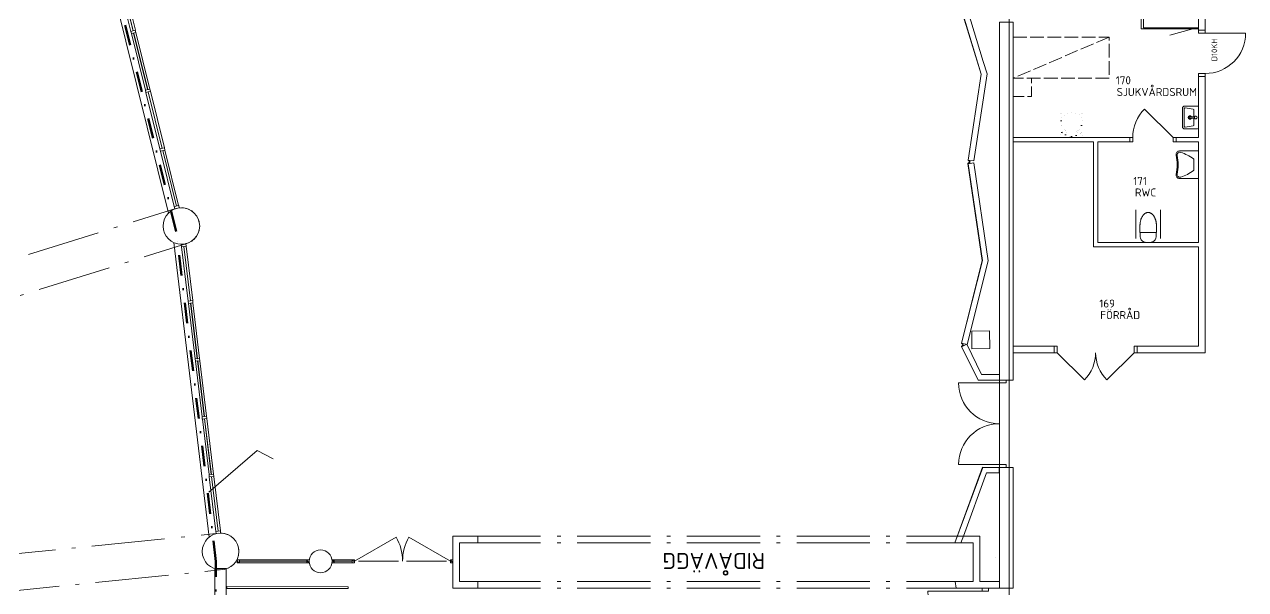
# Model space of a CAD drawing. Header units: millimetres. Extents: x -106764 to 80178, y -104573 to 57950.
# Drawn here: x 49605 to 76313, y 2712 to 15084 of the extents above; entities that cross this region are included whole.
import ezdxf

# ---------------------------------------------------------------- set-up
doc = ezdxf.new("R2010")
doc.units = ezdxf.units.MM
doc.header["$LTSCALE"] = 100
for name, pattern in [('1 Prickad', [1, 0, -1]), ('2 Streckad', [3.75, 3, -0.75]), ('Brand EI 60', [10.5, 4.5, -3, 0, -3]), ('IMPORT-A_PSTRECK_4', [24, 16, -3.6, 0.8, -3.6])]:
    doc.linetypes.add(name, pattern=pattern)
for name, color, linetype, lineweight in [('A-------EKN', 1, '2 Streckad', 13), ('A-------EMN', 10, 'Continuous', 35), ('A-------T--', 1, 'Continuous', 13), ('A-------T2N', 1, 'Continuous', 13), ('A----004E-N', 4, 'Continuous', 13), ('A-13G---EDN', 1, 'Continuous', 9), ('A-27C---E-N', 7, 'Continuous', 18), ('A-27C---EJN', 1, 'Continuous', 9), ('A-27D---E-N', 7, 'Continuous', 9), ('A-42D--CE-E', 1, 'Continuous', 13), ('A-42D--CE-N', 1, 'Continuous', 9), ('A-42D--CT2N', 20, 'Continuous', 13), ('A-42D--FE-N', 1, 'Continuous', 9), ('A-43----EM-', 130, 'IMPORT-A_PSTRECK_4', 9), ('A-43CB--E-N', 3, 'Continuous', 18), ('A-44B---E-N', 1, 'Continuous', 9), ('A-45BY--E-N', 1, 'Continuous', 9), ('A-46B--BE-N', 1, 'Continuous', 9), ('A-46B--CE-N', 1, '1 Prickad', 9), ('A-5-----E-N', 1, 'Continuous', 9), ('A-A-NTA-T2N', 1, 'Continuous', 13), ('A-B-B-EI-60', 6, 'Brand EI 60', 100), ('A037', 1, 'IMPORT-A_PSTRECK_4', 9)]:
    doc.layers.add(name, color=color, linetype=linetype, lineweight=lineweight)
doc.styles.add('ISOCPEUR', font='isocpeur.ttf', dxfattribs={"height": 350})
doc.styles.add('ISOCPEUR_1', font='isocpeur.ttf', dxfattribs={"height": 500.025001})
doc.styles.add('ISOCPEUR_2', font='isocpeur.ttf', dxfattribs={"height": 500})

# ---------------------------------------------------------------- blocks, each defined once
blk = doc.blocks.new('System Panel - Partiglas_ tunnt-9919873-A-40_P0010')
at = {"layer": 'A-42D--FE-N'}
for p, q in [((600, 1), (-600, 1)), ((-600, 1), (-600, -1)), ((600, -1), (600, 1)), ((-600, -1), (600, -1))]:
    blk.add_line(p, q, dxfattribs=at)
blk = doc.blocks.new('System Panel - Partiglas_ tunnt-9919874-A-40_P0010')
at = {"layer": 'A-42D--FE-N'}
for p, q in [((613, 1), (-613, 1)), ((-613, 1), (-613, -1)), ((613, -1), (613, 1)), ((-613, -1), (613, -1))]:
    blk.add_line(p, q, dxfattribs=at)
blk = doc.blocks.new('Rectangular Mullion - 50x100-9919351-A-40_P0010')
at = {"layer": 'A-42D--FE-N'}
for p, q in [((53185, -9026), (53042, -10217)), ((53285, -9038), (53141, -10229))]:
    blk.add_line(p, q, dxfattribs=at)
blk = doc.blocks.new('Rectangular Mullion - 50x100-9919352-A-40_P0010')
at = {"layer": 'A-42D--FE-N'}
for p, q in [((53338, -7760), (53191, -8976)), ((53437, -7772), (53291, -8988))]:
    blk.add_line(p, q, dxfattribs=at)
blk = doc.blocks.new('Rectangular Mullion - 50x100-9919353-A-40_P0010')
at = {"layer": 'A-42D--FE-N'}
for p, q in [((53792, -3987), (53648, -5178)), ((53891, -3999), (53748, -5190))]:
    blk.add_line(p, q, dxfattribs=at)
blk = doc.blocks.new('Rectangular Mullion - 50x100-9919871-A-40_P0010')
at = {"layer": 'A-42D--FE-N'}
for p, q in [((-50, 50), (0, 50)), ((-50, -50), (-50, 50)), ((0, 50), (0, -50)), ((0, -50), (-50, -50))]:
    blk.add_line(p, q, dxfattribs=at)
blk = doc.blocks.new('Rectangular Mullion - 50x100-9919872-A-40_P0010')
at = {"layer": 'A-42D--FE-N'}
for p, q in [((0, 50), (-50, 50)), ((-50, 50), (-50, -50)), ((0, -50), (0, 50)), ((-50, -50), (0, -50))]:
    blk.add_line(p, q, dxfattribs=at)
blk = doc.blocks.new('Rectangular Mullion - 50x100-9919868-A-40_P0010')
at = {"layer": 'A-42D--FE-N'}
for p, q in [((-25, 50), (25, 50)), ((-25, -50), (-25, 50)), ((25, 50), (25, -50)), ((25, -50), (-25, -50))]:
    blk.add_line(p, q, dxfattribs=at)
blk = doc.blocks.new('System Panel - Partiglas_ tunnt-9919869-A-40_P0010')
at = {"layer": 'A-42D--FE-N'}
for p, q in [((625, 1), (-625, 1)), ((-625, 1), (-625, -1)), ((625, -1), (625, 1)), ((-625, -1), (625, -1))]:
    blk.add_line(p, q, dxfattribs=at)
blk = doc.blocks.new('System Panel - Partiglas_ tunnt-9919870-A-40_P0010')
at = {"layer": 'A-42D--FE-N'}
for p, q in [((638, 1), (-638, 1)), ((-638, 1), (-638, -1)), ((638, -1), (638, 1)), ((-638, -1), (638, -1))]:
    blk.add_line(p, q, dxfattribs=at)
blk = doc.blocks.new('Rectangular Mullion - 50x100-9919104-A-40_P0010')
at = {"layer": 'A-42D--FE-N'}
for p, q in [((51615, -16218), (51315, -17432)), ((51713, -16242), (51412, -17456))]:
    blk.add_line(p, q, dxfattribs=at)
blk = doc.blocks.new('Rectangular Mullion - 50x100-9919105-A-40_P0010')
at = {"layer": 'A-42D--FE-N'}
for p, q in [((51933, -14931), (51627, -16170)), ((52031, -14955), (51725, -16194))]:
    blk.add_line(p, q, dxfattribs=at)
blk = doc.blocks.new('M_Concrete-Round-Column - 500 mm-V1-A-40_P0010')
at = {"layer": 'A-27D---E-N'}
for start, end in [(360, 179.7225), (179.7225, 180), (180, 180.2775), (180.2775, 360)]:
    blk.add_arc((0, 0), 250, start, end, dxfattribs=at)
blk = doc.blocks.new('A-40_P0010_Ej modellerat_dwg_Railing - 40 x 12mm-V6-A-40-P-010-10184509-A-40_P0010')
at = {"layer": 'A-45BY--E-N', "flags": 128}
blk.add_lwpolyline([(20, 0), (20, -6), (-20, -6), (-20, 0)], dxfattribs=at)
blk = doc.blocks.new('A-40_P0010_Ej modellerat_dwg_Railing - Railing-1462641-A-40-P-010-10184510-A-40_P0010')
at = {"layer": 'A-45BY--E-N', "flags": 128}
blk.add_lwpolyline([(299817, 190749), (299777, 190749), (299776, 188100), (299816, 188100)], close=True, dxfattribs=at)
at = {"rotation": 359.9749326272782}
blk.add_blockref('A-40_P0010_Ej modellerat_dwg_Railing - 40 x 12mm-V6-A-40-P-010-10184509-A-40_P0010', (299796, 188100), dxfattribs=at)
blk = doc.blocks.new('A-40_P0010_Ej modellerat_dwg_Innerdörr standard - D13A-4019894-A-40-P-010-10184577-A-40_P0010')
at = {"layer": 'A-42D--CE-N'}
blk.add_line((580, 72), (642, 72), dxfattribs=at)
at = {"layer": 'A-42D--CE-N', "flags": 128}
for points in [[(642, -73), (580, -73), (580, 72), (580, 1257)], [(-668, 72), (-605, 72), (-605, -73), (-668, -73)]]:
    blk.add_lwpolyline(points, dxfattribs=at)
at = {"layer": 'A-42D--CE-N'}
blk.add_arc((580, 72), 1185, 90, 180, dxfattribs=at)
blk = doc.blocks.new('A-40_P0010_Ej modellerat_dwg_Parinnerdörr - PD19B-4644103-A-40-P-010-10184578-A-40_P0010')
at = {"layer": 'A-42D--CE-N'}
for p, q in [((-966, 72), (-905, 72)), ((880, 72), (942, 72))]:
    blk.add_line(p, q, dxfattribs=at)
at = {"layer": 'A-42D--CE-N', "flags": 128}
for points in [[(-968, -73), (-905, -73), (-905, 72), (-905, 965)], [(942, -73), (880, -73), (880, 72), (880, 965)]]:
    blk.add_lwpolyline(points, dxfattribs=at)
at = {"layer": 'A-42D--CE-N'}
for centre, radius, start, end in [((-905, 72), 893, 360, 90), ((880, 72), 892, 90, 180)]:
    blk.add_arc(centre, radius, start, end, dxfattribs=at)
blk = doc.blocks.new('A-40_P0010_Ej modellerat_dwg_Rectangular Mullion - 50mm x 68mm-4200126-A-40-P-010-10184587-A-40_P0010')
at = {"layer": 'A-42D--FE-N'}
h = blk.add_hatch(dxfattribs=at)
h.set_pattern_fill('FP_30', color=256, style=0, pattern_type=2)
h.set_pattern_definition([(45, (-188450.305, -300373.434), (35.355339, -35.355339), [])])
h.paths.add_polyline_path([(-50, -34), (-50, 34), (0, 34), (0, -34)], flags=0)
at = {"layer": 'A-42D--FE-N', "flags": 128}
blk.add_lwpolyline([(-50, 34), (0, 34), (0, -34), (-50, -34)], close=True, dxfattribs=at)
blk = doc.blocks.new('A-40_P0010_Ej modellerat_dwg_Rectangular Mullion - 50mm x 68mm-4200125-A-40-P-010-10184588-A-40_P0010')
at = {"layer": 'A-42D--FE-N'}
h = blk.add_hatch(dxfattribs=at)
h.set_pattern_fill('FP_31', color=256, style=0, pattern_type=2)
h.set_pattern_definition([(135, (185807.183, -300373.434), (-35.355339, -35.355339), [])])
h.paths.add_polyline_path([(0, -34), (0, 34), (-50, 34), (-50, -34)], flags=0)
at = {"layer": 'A-42D--FE-N', "flags": 128}
blk.add_lwpolyline([(0, 34), (-50, 34), (-50, -34), (0, -34)], close=True, dxfattribs=at)
blk = doc.blocks.new('A-40_P0010_Ej modellerat_dwg_System Panel - Partiglas_ tunnt-2649322-A-40-P-010-10184589-A-40_P0010')
at = {"layer": 'A-42D--FE-N'}
blk.add_line((-197, 1), (-197, 0), dxfattribs=at)
at = {"layer": 'A-42D--FE-N', "flags": 128}
blk.add_lwpolyline([(-197, 0), (197, 0), (197, 1), (-197, 1)], dxfattribs=at)
blk = doc.blocks.new('A-40_P0010_Ej modellerat_dwg_Rectangular Mullion - 50mm x 68mm-4200123-A-40-P-010-10184590-A-40_P0010')
at = {"layer": 'A-42D--FE-N'}
for p, q in [((300339, 188400), (300339, 188007)), ((300407, 188400), (300407, 188007))]:
    blk.add_line(p, q, dxfattribs=at)
blk = doc.blocks.new('A-40_P0010_Ej modellerat_dwg_Rectangular Mullion - 50mm x 68mm-4200111-A-40-P-010-10184591-A-40_P0010')
at = {"layer": 'A-42D--FE-N'}
h = blk.add_hatch(dxfattribs=at)
h.set_pattern_fill('FP_32', color=256, style=0, pattern_type=2)
h.set_pattern_definition([(45, (-187982.183, -300373.434), (35.355339, -35.355339), [])])
h.paths.add_polyline_path([(-25, -34), (-25, 34), (25, 34), (25, -34)], flags=0)
at = {"layer": 'A-42D--FE-N', "flags": 128}
blk.add_lwpolyline([(-25, 34), (25, 34), (25, -34), (-25, -34)], close=True, dxfattribs=at)
blk = doc.blocks.new('A-40_P0010_Ej modellerat_dwg_System Panel - Partiglas_ tunnt-4040132-A-40-P-010-10184597-A-40_P0010')
at = {"layer": 'A-42D--FE-N'}
for p, q in [((-737.5, 0.5), (-737.5, -0.5)), ((737.5, 0.5), (-737.5, 0.5)), ((737.5, -0.5), (737.5, 0.5)), ((-737.5, -0.5), (737.5, -0.5))]:
    blk.add_line(p, q, dxfattribs=at)
blk = doc.blocks.new('A-40_P0010_Ej modellerat_dwg_Rectangular Mullion - 50mm x 68mm-4200122-A-40-P-010-10184598-A-40_P0010')
at = {"layer": 'A-42D--FE-N'}
for p, q in [((300339, 190475), (300339, 189000)), ((300407, 190475), (300407, 189000))]:
    blk.add_line(p, q, dxfattribs=at)
blk = doc.blocks.new('A-40_P0010_Ej modellerat_dwg_Rectangular Mullion - 50mm x 68mm-V33-A-40-P-010-10184599-A-40_P0010')
at = {"layer": 'A-42D--FE-N'}
h = blk.add_hatch(dxfattribs=at)
h.set_pattern_fill('FP_36', color=256, style=0, pattern_type=2)
h.set_pattern_definition([(45, (-190525.305, -300373.434), (35.355339, -35.355339), [])])
h.paths.add_polyline_path([(-50, -34), (-50, 34), (0, 34), (0, -34)], flags=0)
at = {"layer": 'A-42D--FE-N', "flags": 128}
blk.add_lwpolyline([(-50, 34), (0, 34), (0, -34), (-50, -34)], close=True, dxfattribs=at)
blk = doc.blocks.new('A-40_P0010_Ej modellerat_dwg_Rectangular Mullion - 50mm x 68mm-V34-A-40-P-010-10184600-A-40_P0010')
at = {"layer": 'A-42D--FE-N'}
h = blk.add_hatch(dxfattribs=at)
h.set_pattern_fill('FP_37', color=256, style=0, pattern_type=2)
h.set_pattern_definition([(135, (188950.305, -300373.434), (-35.355339, -35.355339), [])])
h.paths.add_polyline_path([(-50, -34), (0, -34), (0, 34), (-50, 34)], flags=0)
at = {"layer": 'A-42D--FE-N', "flags": 128}
blk.add_lwpolyline([(0, 34), (-50, 34), (-50, -34), (0, -34)], close=True, dxfattribs=at)
blk = doc.blocks.new('A-40_P0010_Ej modellerat_dwg_Innerdörr standard - D10K sjukvårdsrum-4754255-A-40-P-010-10184747-A-40_P0010')
at = {"layer": 'A-42D--CE-N'}
blk.add_line((430, -73), (492, -73), dxfattribs=at)
at = {"layer": 'A-42D--CE-N', "flags": 128}
for points in [[(-518, -73), (-455, -73), (-455, 72), (-518, 72)], [(492, 72), (430, 72), (430, -73), (430, -957)]]:
    blk.add_lwpolyline(points, dxfattribs=at)
at = {"layer": 'A-42D--CE-N'}
blk.add_arc((430, -73), 885, 180, 270, dxfattribs=at)
blk = doc.blocks.new('A-40_P0010_Ej modellerat_dwg_Innerdörr standard - D10 BEF-4733743-A-40-P-010-10184748-A-40_P0010')
at = {"layer": 'A-42D--CE-E'}
blk.add_line((430, 47), (-196, 673), dxfattribs=at)
blk.add_arc((430, 47), 885, 135, 180, dxfattribs=at)
at = {"layer": 'A-42D--CE-N', "flags": 128}
for points in [[(-518, 47), (-455, 47), (-455, -48), (-518, -48)], [(492, 47), (430, 47), (430, -48), (492, -48)]]:
    blk.add_lwpolyline(points, dxfattribs=at)
blk = doc.blocks.new('A-40_P0010_Ej modellerat_dwg_Parinnerdörr - D18 BEF-4733546-A-40-P-010-10184749-A-40_P0010')
at = {"layer": 'A-42D--CE-E'}
for p, q in [((-855, 73), (-259, 668)), ((830, 73), (234, 668))]:
    blk.add_line(p, q, dxfattribs=at)
for centre, radius, start, end in [((-855, 73), 843, 360, 45), ((830, 73), 842, 135, 180)]:
    blk.add_arc(centre, radius, start, end, dxfattribs=at)
at = {"layer": 'A-42D--CE-N', "flags": 128}
for points in [[(-916, 73), (-855, 73), (-855, -73), (-918, -73)], [(892, 73), (830, 73), (830, -73), (892, -73)]]:
    blk.add_lwpolyline(points, dxfattribs=at)
blk = doc.blocks.new('A-40_P0010_Ej modellerat_dwg_Handfat Handikapp - Type 1-4733531-A-40-P-010-10184750-A-40_P0010')
at = {"layer": 'A-5-----E-N'}
for p, q in [((-177, 73), (-177, 488)), ((427, 488), (427, 73))]:
    blk.add_line(p, q, dxfattribs=at)
at = {"layer": 'A-5-----E-N', "flags": 128}
blk.add_lwpolyline([(14, 173), (125, 173), (236, 173)], dxfattribs=at)
at = {"layer": 'A-5-----E-N'}
for centre, radius, start, end in [((-102, 488), 75, 77.4496, 180), ((-90, 479), 60, 77.9272, 198.5155), ((125, 1509), 971, 257.4496, 282.5504), ((125, 1486), 969, 257.9272, 270), ((125, 1486), 969, 270, 282.0728), ((340, 479), 60, 341.4845, 102.0728), ((352, 488), 75, 360, 102.5504), ((822, 785), 1022, 198.5155, 216.175), ((-572, 785), 1022, 323.825, 341.4845), ((14, 194), 21, 216.175, 270), ((236, 194), 21, 270, 323.825)]:
    blk.add_arc(centre, radius, start, end, dxfattribs=at)
blk = doc.blocks.new('A-40_P0010_Ej modellerat_dwg_HWC_ABAKO_0003 - Armstöd Vägghängd-4340815-A-40-P-010-10184571-A-40_P0010')
at = {"layer": 'A-5-----E-N'}
for p, q in [((-270, -712), (-270, -87)), ((-180, -214), (180, -214)), ((270, -712), (270, -87))]:
    blk.add_line(p, q, dxfattribs=at)
at = {"layer": 'A-5-----E-N', "flags": 128}
for points in [[(-177, -214), (-180, -214), (-180, -369)], [(180, -369), (180, -214), (177, -214)]]:
    blk.add_lwpolyline(points, dxfattribs=at)
at = {"layer": 'A-5-----E-N'}
for centre, radius, start, end in [((944, -222), 1121, 173.2547, 179.5859), ((-51, -128), 124, 97.8126, 162.1874), ((0, -482), 482, 81.8902, 98.1098), ((51, -128), 124, 17.8126, 82.1874), ((-944, -222), 1121, 0.4141, 6.7453)]:
    blk.add_arc(centre, radius, start, end, dxfattribs=at)
blk.add_open_spline([(-180, -369), (-180, -379), (-179, -394), (-178, -414), (-176, -428), (-174, -443), (-171, -457), (-168, -472), (-164, -486), (-160, -499), (-156, -512), (-151, -525), (-145, -538), (-140, -549), (-134, -561), (-127, -572), (-120, -582), (-113, -592), (-106, -601), (-98, -610), (-90, -618), (-82, -625), (-73, -631), (-64, -637), (-56, -642), (-47, -646), (-37, -650), (-28, -653), (-19, -654), (-9, -656), (0, -656), (9, -656), (18, -655), (27, -653), (38, -650), (48, -645), (59, -640), (69, -634), (82, -625), (96, -612), (107, -599), (116, -588), (124, -577), (134, -561), (142, -544), (149, -530), (155, -515), (161, -496), (168, -472), (173, -447), (177, -421), (179, -395), (180, -378), (180, -369)], degree=3, knots=[0, 0, 0, 0, 0.033333, 0.05, 0.066667, 0.083333, 0.1, 0.116667, 0.133333, 0.15, 0.166667, 0.183333, 0.2, 0.216667, 0.233333, 0.25, 0.266667, 0.283333, 0.3, 0.316667, 0.333333, 0.35, 0.366667, 0.383333, 0.4, 0.416667, 0.433333, 0.45, 0.466667, 0.483333, 0.5, 0.516667, 0.533333, 0.547917, 0.5625, 0.591667, 0.60625, 0.620833, 0.65, 0.679167, 0.708333, 0.722917, 0.7375, 0.766667, 0.795833, 0.810417, 0.825, 0.854167, 0.883333, 0.9125, 0.941667, 0.970833, 1, 1, 1, 1], dxfattribs=at)
blk = doc.blocks.new('A-40_P0010_Ej modellerat_dwg_2D Stol 7an - 2D Stol 7an-4723980-A-40-P-010-10184751-A-40_P0010')
at = {"layer": 'A-46B--CE-N'}
for p, q in [((-236, 225), (-185, 174)), ((-226, 234), (-175, 184)), ((226, 234), (175, 184)), ((236, 225), (185, 174)), ((-208, -197), (-248, -237)), ((-197, -206), (-238, -246)), ((-145, -134), (-180, -169)), ((-134, -143), (-165, -174)), ((134, -143), (165, -174)), ((145, -134), (180, -169)), ((197, -206), (238, -246)), ((208, -197), (248, -237))]:
    blk.add_line(p, q, dxfattribs=at)
for centre, radius, start, end in [((-231, 230), 7, 42.7094, 222.7094), ((-90, 68), 140, 151.9448, 180), ((63, 68), 293, 180, 200.1238), ((-46, 45), 189, 127.8548, 151.9448), ((-18, 9), 235, 107.8451, 127.8548), ((0, -48), 295, 90, 107.8451), ((0, -48), 295, 72.155, 90), ((18, 9), 235, 52.1453, 72.155), ((46, 45), 189, 28.0553, 52.1453), ((-63, 68), 293, 339.8762, 0.0001), ((90, 68), 140, 0.0001, 28.0553), ((231, 230), 7, 317.2906, 137.2906), ((-243, -241), 7, 137.2906, 317.2906), ((-207, -176), 16, 71.1744, 227.0656), ((0, 47), 320, 227.0656, 270), ((32, 56), 260, 200.1238, 221.4965), ((-91, 105), 288, 247.2813, 263.848), ((13, 39), 234, 221.4965, 236.7387), ((-121, -169), 13, 267.4201, 66.1405), ((0, 47), 320, 270, 312.9344), ((121, -169), 13, 113.8595, 272.5799), ((-13, 39), 234, 303.2613, 318.5035), ((91, 105), 288, 276.152, 292.7187), ((-32, 56), 260, 318.5035, 339.8762), ((207, -176), 16, 312.9344, 108.8256), ((243, -241), 7, 222.7094, 42.7094)]:
    blk.add_arc(centre, radius, start, end, dxfattribs=at)
blk = doc.blocks.new('A-40_P0010_Ej modellerat_dwg_Handfat - 500x350-4726064-A-40-P-010-10184752-A-40_P0010')
at = {"layer": 'A-5-----E-N'}
for p, q in [((-657, -420), (-657, -700)), ((-618, -691), (-589, -516)), ((-570, -500), (-422, -500)), ((-422, -486), (-422, -594)), ((-392, -594), (-392, -486)), ((-392, -500), (-244, -500)), ((-224, -516), (-195, -691)), ((-157, -700), (-157, -420)), ((-607, -750), (-207, -750)), ((-215, -715), (-598, -715))]:
    blk.add_line(p, q, dxfattribs=at)
for centre, radius, start, end in [((-637, -420), 20, 90, 180), ((-570, -520), 20, 90, 170.7539), ((-407, -460), 30, 300, 240), ((-407, -460), 30, 240, 300), ((-244, -520), 20, 9.2461, 90), ((-177, -420), 20, 360, 90), ((-607, -700), 50, 180, 270), ((-598, -695), 20, 170.7539, 270), ((-407, -590), 37.5, 114.4987, 270), ((-407, -590), 22.5, 132.4264, 270), ((-407, -590), 37.5, 270, 65.5013), ((-407, -590), 22.5, 270, 47.5736), ((-215, -695), 20, 270, 9.2461), ((-207, -700), 50, 270, 0)]:
    blk.add_arc(centre, radius, start, end, dxfattribs=at)
blk.add_open_spline([(-422, -594), (-422, -595), (-421, -598), (-418, -600), (-413, -602), (-407, -603), (-401, -602), (-396, -600), (-392, -598), (-392, -595), (-392, -594)], degree=3, dxfattribs=at)
blk = doc.blocks.new('A-40_P0010_Ej modellerat_dwg_Bänkskiva - d620-4754109-A-40-P-010-10184753-A-40_P0010')
at = {"layer": 'A-46B--BE-N', "flags": 128}
blk.add_lwpolyline([(0, 0), (0, -620), (1250, -620)], dxfattribs=at)
blk = doc.blocks.new('A-40_P0010_Ej modellerat_dwg_Skåp-BS-1 lucka - b600 h870-4750276-A-40-P-010-10184754-A-40_P0010')
at = {"layer": 'A-13G---EDN'}
blk.add_line((-181, 620), (324, 755), dxfattribs=at)

msp = doc.modelspace()

# ---------------------------------------------------------------- linework, layer by layer
at = {"layer": 'A-------EKN', "flags": 128}
msp.add_lwpolyline([(71228.7, 14806.5), (73328.7, 14806.5), (73328.7, 13906.5), (71228.7, 13906.5)], close=True, dxfattribs=at)
msp.add_lwpolyline([(73328.7, 14806.5), (71228.7, 13906.5), (71228.7, 13506.5), (71628.7, 13506.5), (71628.7, 13906.5)], dxfattribs=at)
at = {"layer": 'A-------EMN'}
msp.add_line((70853.7, 3417.1), (70853.7, 3412.1), dxfattribs=at)
at = {"layer": 'A-------T2N'}
for p, q in [((53635, 4845.8), (54694.9, 5757.3)), ((54694.9, 5757.3), (55041.7, 5574.4))]:
    msp.add_line(p, q, dxfattribs=at)
at = {"layer": 'A----004E-N', "flags": 128}
msp.add_lwpolyline([(75282.6, 15006.5), (74082.6, 15006.5), (74082.6, 15606.5)], dxfattribs=at)
at = {"layer": 'A-13G---EDN'}
for p, q in [((56825.2, 3337.2), (57734.6, 3862.2)), ((58925.2, 3337.2), (58015.9, 3862.2))]:
    msp.add_line(p, q, dxfattribs=at)
for centre, start, end in [((56825.2, 3337.2), 0, 30), ((58925.2, 3337.2), 150, 180)]:
    msp.add_arc(centre, 1050, start, end, dxfattribs=at)
at = {"layer": 'A-27C---E-N', "flags": 128}
msp.add_lwpolyline([(71228.7, 7297.7), (71228.7, 15134), (70928.7, 15134), (70928.7, 7297.7)], close=True, dxfattribs=at)
msp.add_lwpolyline([(70928.7, 2740.7), (71228.7, 2740.7), (71228.7, 5387.7), (70928.7, 5387.7), (70928.7, 2885.7)], dxfattribs=at)
at = {"layer": 'A-27C---EJN'}
for p, q in [((52752.9, 10948.4), (51133.5, 17501.3)), ((52990.6, 11070.3), (52991.7, 11065.9)), ((53645.9, 3858.1), (52870, 10308.7)), ((53134.9, 10283.4), (53135.4, 10278.8)), ((53896.9, 3949.1), (53897.3, 3945.4))]:
    msp.add_line(p, q, dxfattribs=at)
at = {"layer": 'A-27D---E-N', "flags": 128}
msp.add_lwpolyline([(70322.4, 8372), (70327.7, 7982.1), (70717.6, 7987.3), (70712.4, 8377.3)], close=True, dxfattribs=at)
at = {"layer": 'A-27D---E-N'}
for centre, start, end in [((53038, 10670), 0, 180), ((53038, 10670), 180, 360), ((53895, 3546), 0, 180), ((53895, 3546), 180, 360)]:
    msp.add_arc(centre, 400, start, end, dxfattribs=at)
at = {"layer": 'A-42D--CE-N'}
for p, q in [((56914.2, 3337.2), (57786.2, 3337.2)), ((57964.2, 3337.2), (58836.2, 3337.2))]:
    msp.add_line(p, q, dxfattribs=at)
at = {"layer": 'A-43----EM-'}
for p, q in [((59295.2, 3880.7), (70322.6, 3880.7)), ((59295.2, 3735.7), (70335.2, 3735.7)), ((59295.2, 2885.7), (70335.2, 2885.7)), ((59295.2, 2740.7), (70335.2, 2740.7))]:
    msp.add_line(p, q, dxfattribs=at)
at = {"layer": 'A-43CB--E-N'}
for p, q in [((70140, 3880.7), (70086.6, 3735.7)), ((58975.2, 3366.2), (58975.2, 3298.2)), ((54020, 3176.4), (53770, 3176.4)), ((53770, 3176.4), (53770, 2484)), ((54020, 2484), (54020, 3176.4))]:
    msp.add_line(p, q, dxfattribs=at)
at = {"layer": 'A-43CB--E-N', "flags": 128}
for points in [[(75282.6, 15606.5), (75282.6, 14956.5), (75427.6, 14956.5), (75427.6, 17564), (75227.6, 17564), (75227.6, 15806.5), (71382.6, 15806.5), (71381.8, 16540), (71181.8, 16539.8), (71182.6, 15806.5), (71214.3, 15806.5)], [(70108, 15369.1), (70529.6, 13992.5), (70242.6, 12112.2), (70279.4, 12076.4), (70241.5, 12037.3), (70553.8, 9916.4), (70097.7, 8103.2), (70133.8, 8067.2), (70098.3, 8031.7), (70460.5, 7297), (70463.2, 7298.3)], [(70229.2, 15401.9), (70575.1, 14270.8), (70657.7, 14000.4), (70367.2, 12097.2), (70246.1, 12115.7), (70532.6, 13992.8), (70112, 15366.1)], [(70532.4, 13991.3), (70112, 15366.1)], [(70246.1, 12115.7), (70286.5, 12076.5), (70245.1, 12033.8), (70556.9, 9916.2), (70101.6, 8106.4), (70220.4, 8076.5), (70681.6, 9910), (70366.2, 12051.7), (70245.1, 12033.8)], [(70102.9, 8029.2), (70140.9, 8067.3), (70137.4, 8070.8), (70101.6, 8106.4)], [(70463.5, 7297.7), (70928.7, 7297.7), (70928.7, 7420.2), (70539.7, 7420.2), (70212.7, 8083.5), (70102.8, 8029.3)], [(71228.7, 7897.7), (72128.7, 7897.7), (72128.7, 8042.7), (71228.7, 8042.7)], [(70140, 3880.7), (70649.7, 5265.1), (70922.3, 5265.1), (70922.3, 5387.6), (70564.2, 5387.6), (69956.1, 3735.7), (70086.6, 3735.7)], [(59120.2, 3735.7), (59519.7, 3735.7), (59519.7, 3880.7), (58975.2, 3880.7), (58975.2, 3366.2)], [(70086.6, 3735.7), (70352.7, 3735.7), (70352.7, 2885.7), (69957.9, 2885.7), (69986.5, 2740.7), (70928.7, 2740.7), (70928.7, 2885.7), (70497.7, 2885.7), (70497.7, 3880.7), (70140, 3880.7)], [(58975.2, 3298.2), (58975.2, 2740.7), (59519.7, 2740.7), (59519.7, 2885.7), (59120.2, 2885.7), (59120.2, 3735.7)]]:
    msp.add_lwpolyline(points, dxfattribs=at)
for points in [[(73782.6, 12606.5), (71228.7, 12606.5), (71228.7, 12511.5), (72987.6, 12511.5), (72987.6, 10216.5), (75282.6, 10216.5), (75282.6, 8042.7), (73938.7, 8042.7), (73938.7, 7897.7), (75427.6, 7897.7), (75427.6, 13946.5), (75282.6, 13946.5), (75282.6, 12606.5), (74792.6, 12606.5), (74792.6, 12511.5), (75282.6, 12511.5), (75282.6, 10311.5), (73082.6, 10311.5), (73082.6, 12511.5), (73782.6, 12511.5)], [(70561.5, 5388.7), (69952.9, 3735.7), (69955.7, 3734.6), (70564.3, 5387.6)]]:
    msp.add_lwpolyline(points, close=True, dxfattribs=at)
at = {"layer": 'A-44B---E-N'}
for p, q in [((71145.1, -5950.2), (71145.1, 32585.8)), ((53135.2, 11056.5), (53134.9, 11057.8)), ((53266.8, 10342.3), (53266.6, 10343.6)), ((70928.7, 5387.7), (70928.7, 7297.7))]:
    msp.add_line(p, q, dxfattribs=at)
for centre, start, end in [((53038, 10670), 93.42382, 96.70021), ((53038, 10670), 83.34029, 88.25632), ((53038, 10670), 73.25721, 78.1767), ((53038, 10670), 63.17452, 68.097), ((53038, 10670), 53.09217, 58.0172), ((53038, 10670), 43.01014, 47.93732), ((53038, 10670), 32.92837, 37.85733), ((53038, 10670), 22.84686, 27.77724), ((53038, 10670), 12.76557, 17.69703), ((53038, 10670), 2.68449, 7.61669), ((53038, 10670), 322.36185, 327.29389), ((53038, 10670), 332.44228, 337.37483), ((53038, 10670), 342.52286, 347.45561), ((53038, 10670), 352.60359, 357.53622), ((53038, 10670), 284.04034, 286.96799), ((53038, 10670), 292.1213, 297.04982), ((53038, 10670), 302.20137, 307.1314), ((53038, 10670), 312.28155, 317.21275), ((53895, 3546), 85.44411, 89.67883), ((53895, 3546), 75.27243, 79.79352), ((53895, 3546), 65.14264, 69.7476), ((53895, 3546), 55.0368, 59.70166), ((53895, 3546), 44.94592, 49.65571), ((53895, 3546), 34.865, 39.60975), ((53895, 3546), 24.79107, 29.56378), ((53895, 3546), 14.72222, 19.51779), ((53895, 3546), 344.53523, 349.37978), ((53895, 3546), 4.65717, 9.4718), ((53895, 3546), 354.59505, 359.4258), ((53895, 3546), 304.31131, 309.1956), ((53895, 3546), 314.36553, 319.24167), ((53895, 3546), 324.42078, 329.28772), ((53895, 3546), 334.47726, 339.33375), ((53895, 3546), 288.20996, 289.10344), ((53895, 3546), 294.25796, 299.14953)]:
    msp.add_arc(centre, 400, start, end, dxfattribs=at)
at = {"layer": 'A-B-B-EI-60'}
for p, q in [((52925.5, 10551.7), (51138.5, 17783.2)), ((53794.3, 3330.2), (52925.5, 10551.7)), ((53794.3, -3310.9), (53794.3, 3330.2))]:
    msp.add_line(p, q, dxfattribs=at)
at = {"layer": 'A037'}
for p, q in [((47401.7, 9328.4), (52918.7, 11051.8)), ((47640.2, 8564.8), (53157.3, 10288.2)), ((48692.5, 3421.3), (53854.7, 3944)), ((48773.1, 2625.4), (53935.3, 3148))]:
    msp.add_line(p, q, dxfattribs=at)

# ---------------------------------------------------------------- block references
for name, p in [('A-40_P0010_Ej modellerat_dwg_Bänkskiva - d620-4754109-A-40-P-010-10184753-A-40_P0010', (74032.6, 15606.5)), ('A-40_P0010_Ej modellerat_dwg_2D Stol 7an - 2D Stol 7an-4723980-A-40-P-010-10184751-A-40_P0010', (72508.7, 12906.5)), ('A-40_P0010_Ej modellerat_dwg_Innerdörr standard - D10 BEF-4733743-A-40-P-010-10184748-A-40_P0010', (74300.3, 12559)), ('A-40_P0010_Ej modellerat_dwg_Rectangular Mullion - 50mm x 68mm-V34-A-40-P-010-10184600-A-40_P0010', (55832.1, 3332.2)), ('A-40_P0010_Ej modellerat_dwg_Rectangular Mullion - 50mm x 68mm-4200125-A-40-P-010-10184588-A-40_P0010', (58975.2, 3332.2))]:
    msp.add_blockref(name, p)
for name, p, rotation in [('A-40_P0010_Ej modellerat_dwg_Skåp-BS-1 lucka - b600 h870-4750276-A-40-P-010-10184754-A-40_P0010', (74977.3, 15606.5), 180), ('A-40_P0010_Ej modellerat_dwg_Innerdörr standard - D10K sjukvårdsrum-4754255-A-40-P-010-10184747-A-40_P0010', (75355.1, 14464.2), 90.00000000000001), ('A-40_P0010_Ej modellerat_dwg_Handfat - 500x350-4726064-A-40-P-010-10184752-A-40_P0010', (75682.3, 12639.9), 270), ('A-40_P0010_Ej modellerat_dwg_Handfat Handikapp - Type 1-4733531-A-40-P-010-10184750-A-40_P0010', (75355.1, 11886.5), 90.00000000000001), ('A-40_P0010_Ej modellerat_dwg_HWC_ABAKO_0003 - Armstöd Vägghängd-4340815-A-40-P-010-10184571-A-40_P0010', (74182.6, 10311.5), 180), ('A-40_P0010_Ej modellerat_dwg_Parinnerdörr - D18 BEF-4733546-A-40-P-010-10184749-A-40_P0010', (73021, 7970.2), 180), ('A-40_P0010_Ej modellerat_dwg_Parinnerdörr - PD19B-4644103-A-40-P-010-10184578-A-40_P0010', (71001.2, 6355.3), 90.00000000000001), ('A-40_P0010_Ej modellerat_dwg_Rectangular Mullion - 50mm x 68mm-4200122-A-40-P-010-10184598-A-40_P0010', (244782.4, -297041.2), 90.00000000000001), ('A-40_P0010_Ej modellerat_dwg_System Panel - Partiglas_ tunnt-4040132-A-40-P-010-10184597-A-40_P0010', (55044.6, 3332.2), 180), ('A-40_P0010_Ej modellerat_dwg_Rectangular Mullion - 50mm x 68mm-4200123-A-40-P-010-10184590-A-40_P0010', (244782.4, -297041.2), 90.00000000000001), ('A-40_P0010_Ej modellerat_dwg_System Panel - Partiglas_ tunnt-2649322-A-40-P-010-10184589-A-40_P0010', (56578.7, 3332.2), 180), ('A-40_P0010_Ej modellerat_dwg_Railing - Railing-1462641-A-40-P-010-10184510-A-40_P0010', (244782.4, -297041.2), 90.00000000000001), ('A-40_P0010_Ej modellerat_dwg_Innerdörr standard - D13A-4019894-A-40-P-010-10184577-A-40_P0010', (70620.2, 2098.3), 90.00000000000001)]:
    msp.add_blockref(name, p, dxfattribs=dict(rotation=rotation))
at = {"extrusion": (0, 0, -1)}
for name, p in [('A-40_P0010_Ej modellerat_dwg_Rectangular Mullion - 50mm x 68mm-V33-A-40-P-010-10184599-A-40_P0010', (-54257.1, 3332.2)), ('A-40_P0010_Ej modellerat_dwg_Rectangular Mullion - 50mm x 68mm-4200126-A-40-P-010-10184587-A-40_P0010', (-56332.1, 3332.2)), ('A-40_P0010_Ej modellerat_dwg_Rectangular Mullion - 50mm x 68mm-4200111-A-40-P-010-10184591-A-40_P0010', (-56800.2, 3332.2))]:
    msp.add_blockref(name, p, dxfattribs=at)
at = {"layer": 'A-27D---E-N'}
msp.add_blockref('M_Concrete-Round-Column - 500 mm-V1-A-40_P0010', (56082, 3331), dxfattribs=at)
at = {"layer": 'A-42D--FE-N'}
for name, p, rotation in [('Rectangular Mullion - 50x100-9919105-A-40_P0010', (-1282.9, 5191.5), 27.76193132578966), ('System Panel - Partiglas_ tunnt-9919870-A-40_P0010', (51829, 15562.4), 103.8809656628947), ('Rectangular Mullion - 50x100-9919105-A-40_P0010', (-964.9, 3904.6), 27.76193132579002), ('System Panel - Partiglas_ tunnt-9919870-A-40_P0010', (52147, 14275.5), 103.8809656628947), ('Rectangular Mullion - 50x100-9919105-A-40_P0010', (-646.9, 2617.7), 27.76193132578964), ('System Panel - Partiglas_ tunnt-9919870-A-40_P0010', (52465, 12988.6), 103.8809656628947), ('Rectangular Mullion - 50x100-9919104-A-40_P0010', (-646.9, 2617.7), 27.76193132578923), ('System Panel - Partiglas_ tunnt-9919869-A-40_P0010', (52780, 11713.9), 103.8809656628947), ('Rectangular Mullion - 50x100-9919872-A-40_P0010', (52942, 11058.3), 283.8809656628947), ('Rectangular Mullion - 50x100-9919353-A-40_P0010', (-160.3, 1332.9), 13.71916236098272), ('System Panel - Partiglas_ tunnt-9919873-A-40_P0010', (53163.4, 9627.5), 96.85958118049122), ('Rectangular Mullion - 50x100-9919352-A-40_P0010', (-464.9, 3864.8), 13.71916236098234), ('System Panel - Partiglas_ tunnt-9919874-A-40_P0010', (53314.2, 8373.9), 96.85958118049122), ('Rectangular Mullion - 50x100-9919352-A-40_P0010', (-312.6, 2598.9), 13.71916236098272), ('System Panel - Partiglas_ tunnt-9919874-A-40_P0010', (53466.5, 7108), 96.85958118049122), ('Rectangular Mullion - 50x100-9919352-A-40_P0010', (-160.3, 1332.9), 13.71916236098234), ('System Panel - Partiglas_ tunnt-9919874-A-40_P0010', (53618.8, 5842.1), 96.85958118049122), ('Rectangular Mullion - 50x100-9919351-A-40_P0010', (-160.3, 1332.9), 13.71916236098275), ('System Panel - Partiglas_ tunnt-9919873-A-40_P0010', (53769.6, 4588.5), 96.85958118049122), ('Rectangular Mullion - 50x100-9919872-A-40_P0010', (53847.2, 3943.1), 276.8595811804912)]:
    msp.add_blockref(name, p, dxfattribs=dict(at, rotation=rotation))
at = {"layer": 'A-42D--FE-N', "extrusion": (0, 0, -1)}
for name, p, rotation in [('Rectangular Mullion - 50x100-9919868-A-40_P0010', (-51988, 14918.9), 76.1190343371053), ('Rectangular Mullion - 50x100-9919868-A-40_P0010', (-52306, 13632.1), 76.1190343371053), ('Rectangular Mullion - 50x100-9919868-A-40_P0010', (-52624, 12345.2), 76.1190343371053), ('Rectangular Mullion - 50x100-9919871-A-40_P0010', (-53085.8, 10272.9), 83.14041881950878), ('Rectangular Mullion - 50x100-9919868-A-40_P0010', (-53238.1, 9006.9), 83.14041881950878), ('Rectangular Mullion - 50x100-9919868-A-40_P0010', (-53390.4, 7741), 83.14041881950878), ('Rectangular Mullion - 50x100-9919868-A-40_P0010', (-53542.6, 6475), 83.14041881950878), ('Rectangular Mullion - 50x100-9919868-A-40_P0010', (-53694.9, 5209.1), 83.14041881950878)]:
    msp.add_blockref(name, p, dxfattribs=dict(at, rotation=rotation))

# ---------------------------------------------------------------- texts
at = {"layer": 'A-------T--', "insert": (65803.1, 3164), "char_height": 350, "width": 2593.449, "attachment_point": 1, "rotation": 180, "line_spacing_factor": 1.149209, "style": 'ISOCPEUR_2'}
msp.add_mtext('RIDÅVÄGG', dxfattribs=at)
at = {"layer": 'A-42D--CT2N', "insert": (75567.4, 14277.6), "char_height": 125, "width": 537.816, "attachment_point": 1, "rotation": 90, "line_spacing_factor": 1.149209, "style": 'ISOCPEUR'}
msp.add_mtext('D10KH', dxfattribs=at)
at = {"layer": 'A-A-NTA-T2N', "char_height": 175, "attachment_point": 1, "line_spacing_factor": 1.149209, "style": 'ISOCPEUR_1'}
for s, insert, width in [('170', (73474.5, 13948), 397.383), ('SJUKVÅRDSRUM', (73493.5, 13691.6), 2028.747), ('171', (73856, 11742.7), 355.554), ('RWC', (73891.4, 11492.7), 545.879), ('169', (73113.8, 9061.5), 397.383), ('FÖRRÅD', (73134, 8809.3), 1003.916)]:
    msp.add_mtext(s, dxfattribs=dict(at, insert=insert, width=width))

doc.saveas('drawing.dxf')
